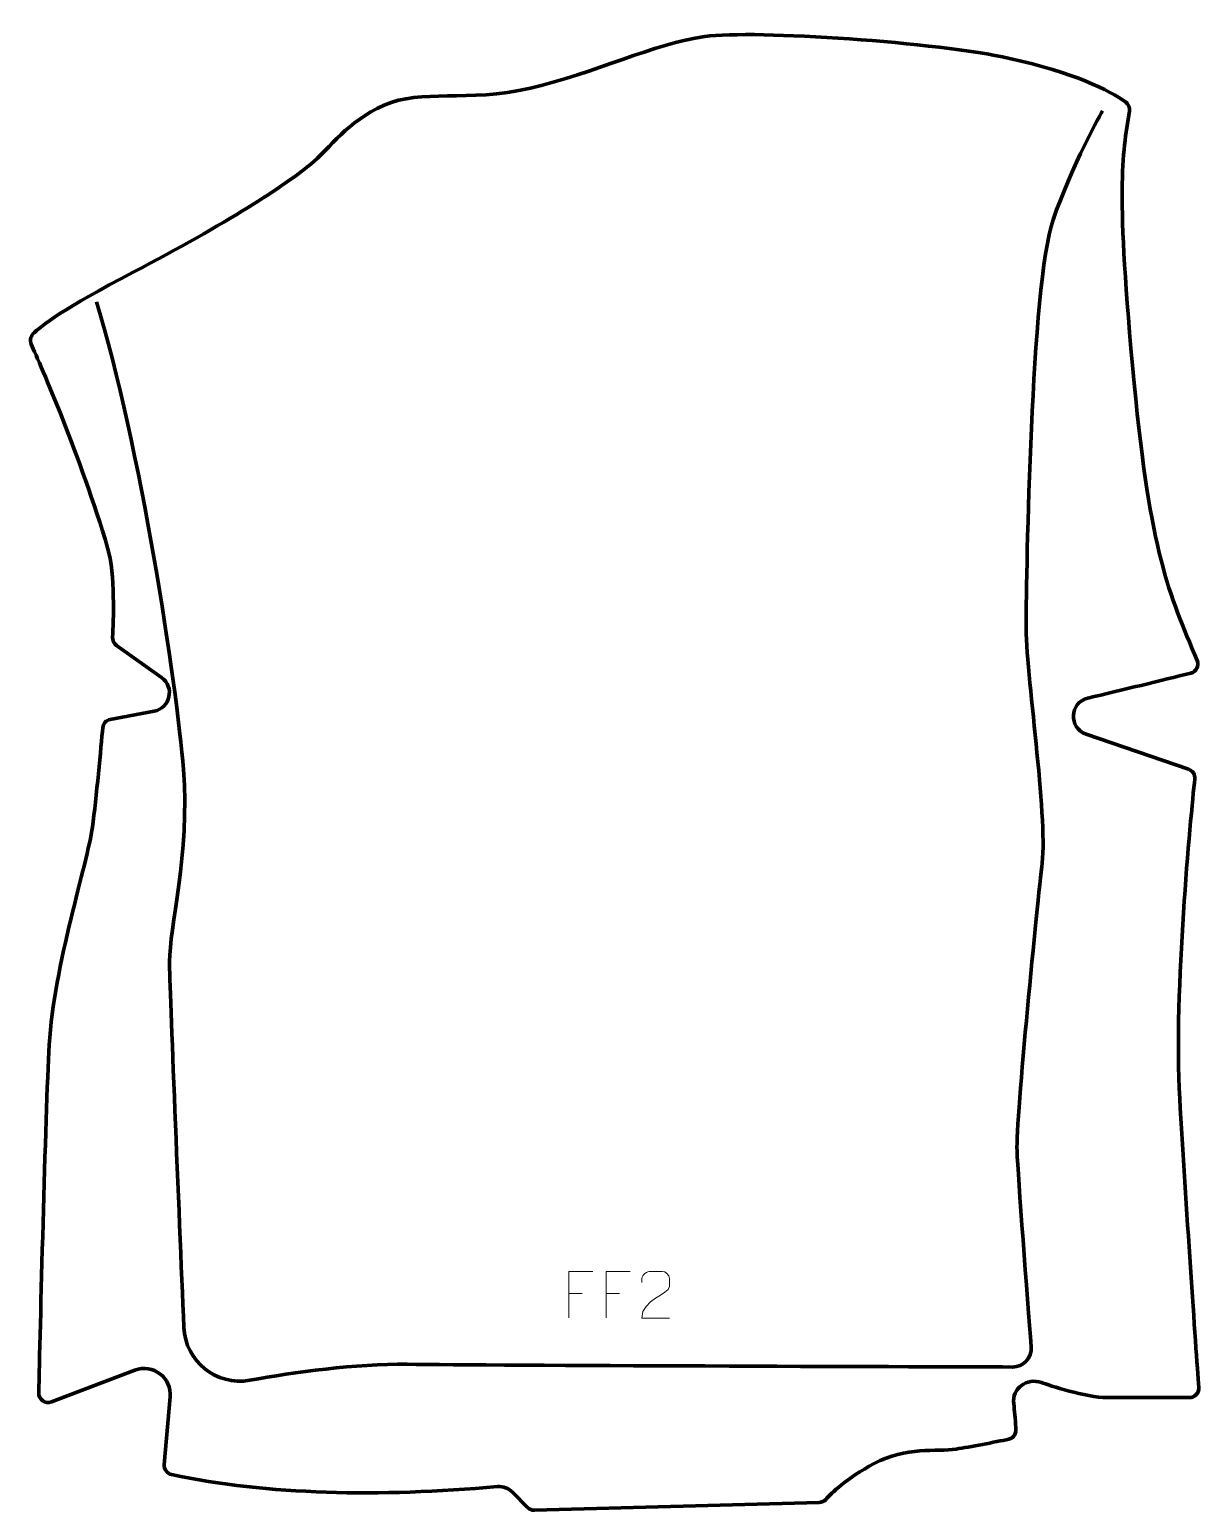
# Model space of a CAD drawing. Header units: millimetres. Extents: x -302 to 324, y -395 to 398.
import ezdxf

# ---------------------------------------------------------------- set-up
doc = ezdxf.new("R2010")
doc.units = ezdxf.units.MM
doc.header["$MEASUREMENT"] = 0
for name, color, linetype in [('layer 1', 7, 'Continuous'), ('layer 2', 7, 'Continuous'), ('layer 3', 7, 'Continuous')]:
    doc.layers.add(name, color=color, linetype=linetype)

msp = doc.modelspace()

# ---------------------------------------------------------------- linework, layer by layer
at = {"layer": 'layer 1', "color": 250, "lineweight": 9}
for points, knots in [([(-0.3282, -267.0852), (-0.3282, -267.0852), (-13.2022, -267.0852), (-13.2022, -267.0852), (-13.2022, -267.0852), (-13.2022, -267.0852), (-13.2022, -292.0388), (-13.2022, -292.0388)], [0, 0, 0, 0, 0.33333333, 0.33333333, 0.33333333, 0.33333333, 1, 1, 1, 1]), ([(19.6718, -267.0852), (19.6718, -267.0852), (6.7978, -267.0852), (6.7978, -267.0852), (6.7978, -267.0852), (6.7978, -267.0852), (6.7978, -292.0388), (6.7978, -292.0388)], [0, 0, 0, 0, 0.33333333, 0.33333333, 0.33333333, 0.33333333, 1, 1, 1, 1]), ([(40.6063, -292.0491), (35.6919, -292.0488), (30.7775, -292.0488), (25.8634, -292.0491), (25.8634, -292.0491), (25.8634, -282.1168), (40.5144, -279.4756), (40.6063, -275.1653), (40.6063, -275.1653), (40.606, -273.7412), (40.606, -272.3175), (40.6063, -270.8942), (40.6063, -270.8942), (40.5894, -268.8171), (38.4666, -267.0923), (36.7956, -267.075), (36.7956, -267.075), (34.7224, -267.0754), (32.6495, -267.0754), (30.5771, -267.075), (30.5771, -267.075), (28.755, -267.0585), (25.9303, -268.8506), (25.8634, -270.9442), (25.8634, -270.9442), (25.8634, -270.9442), (25.8634, -272.999), (25.8634, -272.999)], [0, 0, 0, 0, 0.125, 0.125, 0.125, 0.125, 0.25, 0.25, 0.25, 0.25, 0.375, 0.375, 0.375, 0.375, 0.5, 0.5, 0.5, 0.5, 0.625, 0.625, 0.625, 0.625, 0.75, 0.75, 0.75, 0.75, 1, 1, 1, 1])]:
    msp.add_open_spline(points, degree=3, knots=knots, dxfattribs=at)
for points in [[(-13.2022, -278.9649), (-13.2022, -278.9649), (-6.0341, -278.9649), (-6.0341, -278.9649)], [(6.7978, -278.9649), (6.7978, -278.9649), (13.9659, -278.9649), (13.9659, -278.9649)]]:
    msp.add_open_spline(points, degree=3, dxfattribs=at)
at = {"layer": 'layer 2', "color": 12, "lineweight": 200}
msp.add_open_spline([(-35.2483, -393.5067), (-35.2483, -393.5067), (-43.3498, -385.2703), (-43.3498, -385.2703), (-43.3498, -385.2703), (-45.4407, -383.1449), (-48.3698, -382.0597), (-51.3374, -382.3225), (-51.3374, -382.3225), (-114.8335, -387.9402), (-174.1097, -386.7771), (-225.8125, -375.8466), (-225.8125, -375.8466), (-228.289, -375.3231), (-229.9823, -373.0261), (-229.7584, -370.5013), (-229.7584, -370.5013), (-229.7584, -370.5013), (-226.5484, -334.3306), (-226.5484, -334.3306), (-226.5484, -334.3306), (-225.634, -324.0242), (-235.7993, -316.3104), (-245.459, -319.98), (-245.459, -319.98), (-245.459, -319.98), (-290.1433, -336.9557), (-290.1433, -336.9557), (-290.1433, -336.9557), (-293.4608, -338.2161), (-296.9975, -335.7139), (-296.9152, -332.1607), (-296.9152, -332.1607), (-296.2008, -301.2419), (-293.38, -182.7025), (-291.3078, -145.8658), (-291.3078, -145.8658), (-288.9174, -103.3695), (-270.7073, -48.1626), (-268.1583, -29.1962), (-268.1583, -29.1962), (-266.0969, -13.8603), (-263.5594, 13.8762), (-262.6633, 23.9325), (-262.6633, 23.9325), (-262.4643, 26.1652), (-260.8084, 27.9905), (-258.6088, 28.4057), (-258.6088, 28.4057), (-258.6088, 28.4057), (-235.1558, 32.8309), (-235.1558, 32.8309), (-235.1558, 32.8309), (-226.493, 34.4654), (-224.0265, 45.7105), (-231.2072, 50.8311), (-231.2072, 50.8311), (-231.2072, 50.8311), (-255.3276, 68.0308), (-255.3276, 68.0308), (-255.3276, 68.0308), (-256.7292, 69.0298), (-257.5184, 70.6791), (-257.4193, 72.3988), (-257.4193, 72.3988), (-256.9374, 80.7667), (-255.9006, 106.201), (-260.0534, 120.2546), (-260.0534, 120.2546), (-274.5628, 169.3595), (-295.9729, 218.1116), (-300.9623, 229.2357), (-300.9623, 229.2357), (-301.7983, 231.0998), (-301.4237, 233.2849), (-300.0059, 234.7549), (-300.0059, 234.7549), (-295.8854, 239.0271), (-283.4907, 248.4519), (-246.3965, 267.7732), (-246.3965, 267.7732), (-196.6279, 293.696), (-164.3314, 314.9061), (-152.1542, 324.9807), (-152.1542, 324.9807), (-139.9767, 335.0553), (-132.235, 348.1698), (-112.1157, 357.184), (-112.1157, 357.184), (-91.9965, 366.1982), (-67.773, 358.3859), (-33.7225, 366.3396), (-33.7225, 366.3396), (0.3278, 374.293), (32.5655, 390.2594), (59.5675, 393.9713), (59.5675, 393.9713), (86.5694, 397.6829), (184.5767, 390.7896), (222.6975, 382.3057), (222.6975, 382.3057), (257.1022, 374.649), (276.3071, 365.1716), (284.8362, 358.8459), (284.8362, 358.8459), (286.3284, 357.7393), (287.083, 355.8974), (286.8018, 354.0591), (286.8018, 354.0591), (283.116, 329.9651), (279.3794, 312.8), (289.4085, 208.3269), (289.4085, 208.3269), (298.1451, 117.3131), (307.7953, 96.2237), (323.0886, 59.998), (323.0886, 59.998), (324.2838, 57.167), (322.6776, 53.9345), (319.7008, 53.1883), (319.7008, 53.1883), (304.168, 49.2954), (282.5608, 44.093), (264.5465, 39.7958), (264.5465, 39.7958), (254.8, 37.4707), (254.1466, 23.8312), (263.6251, 20.5793), (263.6251, 20.5793), (263.6251, 20.5793), (318.4594, 1.7667), (318.4594, 1.7667), (318.4594, 1.7667), (320.6643, 1.0107), (322.0546, -1.1705), (321.8119, -3.4918), (321.8119, -3.4918), (319.6959, -23.7606), (310.4739, -117.0947), (313.7632, -174.5086), (313.7632, -174.5086), (316.9453, -230.0566), (322.4702, -308.2812), (323.968, -329.2799), (323.968, -329.2799), (324.1748, -332.1787), (321.8824, -334.6418), (318.9808, -334.6418), (318.9808, -334.6418), (318.9808, -334.6418), (274.7869, -334.6418), (274.7869, -334.6418), (274.7869, -334.6418), (263.5069, -334.6418), (243.836, -328.005), (239.785, -326.6034), (239.785, -326.6034), (231.9036, -323.8761), (223.9111, -329.6609), (224.9215, -337.9505), (224.9215, -337.9505), (225.3956, -341.842), (225.6259, -345.7846), (226.1029, -350.7299), (226.1029, -350.7299), (226.3798, -353.5973), (225.0911, -356.3468), (222.2728, -356.9225), (222.2728, -356.9225), (214.9153, -358.4254), (201.5242, -361.1005), (194.107, -362.2146), (194.107, -362.2146), (183.518, -363.8052), (167.3852, -360.7414), (150.267, -369.8924), (150.267, -369.8924), (135.2958, -377.8959), (127.2609, -385.8542), (124.3068, -389.1587), (124.3068, -389.1587), (123.3927, -390.1807), (122.0973, -390.7769), (120.7275, -390.8143), (120.7275, -390.8143), (120.7275, -390.8143), (-31.5494, -394.9982), (-31.5494, -394.9982), (-31.5494, -394.9982), (-32.9355, -395.0359), (-34.2753, -394.4962), (-35.2483, -393.5067)], degree=3, knots=[0, 0, 0, 0, 0.02040816, 0.02040816, 0.02040816, 0.02040816, 0.04081633, 0.04081633, 0.04081633, 0.04081633, 0.06122449, 0.06122449, 0.06122449, 0.06122449, 0.08163265, 0.08163265, 0.08163265, 0.08163265, 0.10204082, 0.10204082, 0.10204082, 0.10204082, 0.12244898, 0.12244898, 0.12244898, 0.12244898, 0.14285714, 0.14285714, 0.14285714, 0.14285714, 0.16326531, 0.16326531, 0.16326531, 0.16326531, 0.18367347, 0.18367347, 0.18367347, 0.18367347, 0.20408163, 0.20408163, 0.20408163, 0.20408163, 0.2244898, 0.2244898, 0.2244898, 0.2244898, 0.24489796, 0.24489796, 0.24489796, 0.24489796, 0.26530612, 0.26530612, 0.26530612, 0.26530612, 0.28571429, 0.28571429, 0.28571429, 0.28571429, 0.30612245, 0.30612245, 0.30612245, 0.30612245, 0.32653061, 0.32653061, 0.32653061, 0.32653061, 0.34693878, 0.34693878, 0.34693878, 0.34693878, 0.36734694, 0.36734694, 0.36734694, 0.36734694, 0.3877551, 0.3877551, 0.3877551, 0.3877551, 0.40816327, 0.40816327, 0.40816327, 0.40816327, 0.42857143, 0.42857143, 0.42857143, 0.42857143, 0.44897959, 0.44897959, 0.44897959, 0.44897959, 0.46938776, 0.46938776, 0.46938776, 0.46938776, 0.48979592, 0.48979592, 0.48979592, 0.48979592, 0.51020408, 0.51020408, 0.51020408, 0.51020408, 0.53061224, 0.53061224, 0.53061224, 0.53061224, 0.55102041, 0.55102041, 0.55102041, 0.55102041, 0.57142857, 0.57142857, 0.57142857, 0.57142857, 0.59183673, 0.59183673, 0.59183673, 0.59183673, 0.6122449, 0.6122449, 0.6122449, 0.6122449, 0.63265306, 0.63265306, 0.63265306, 0.63265306, 0.65306122, 0.65306122, 0.65306122, 0.65306122, 0.67346939, 0.67346939, 0.67346939, 0.67346939, 0.69387755, 0.69387755, 0.69387755, 0.69387755, 0.71428571, 0.71428571, 0.71428571, 0.71428571, 0.73469388, 0.73469388, 0.73469388, 0.73469388, 0.75510204, 0.75510204, 0.75510204, 0.75510204, 0.7755102, 0.7755102, 0.7755102, 0.7755102, 0.79591837, 0.79591837, 0.79591837, 0.79591837, 0.81632653, 0.81632653, 0.81632653, 0.81632653, 0.83673469, 0.83673469, 0.83673469, 0.83673469, 0.85714286, 0.85714286, 0.85714286, 0.85714286, 0.87755102, 0.87755102, 0.87755102, 0.87755102, 0.89795918, 0.89795918, 0.89795918, 0.89795918, 0.91836735, 0.91836735, 0.91836735, 0.91836735, 0.93877551, 0.93877551, 0.93877551, 0.93877551, 0.95918367, 0.95918367, 0.95918367, 0.95918367, 1, 1, 1, 1], dxfattribs=at)
at = {"layer": 'layer 3', "color": 142, "lineweight": 200}
msp.add_open_spline([(-266.0407, 251.8955), (-242.6595, 176.287), (-222.9731, 46.4372), (-219.4734, 1.5585), (-219.4734, 1.5585), (-215.9741, -43.3202), (-226.9928, -83.8698), (-226.9313, -101.2377), (-226.9313, -101.2377), (-226.885, -114.1531), (-221.8268, -235.6345), (-219.2365, -297.069), (-219.2365, -297.069), (-218.4694, -315.2601), (-201.8544, -328.5906), (-183.9598, -325.3765), (-183.9598, -325.3765), (-160.0508, -321.0825), (-127.4413, -316.4434), (-99.7222, -316.8256), (-99.7222, -316.8256), (-54.2521, -317.4526), (171.8825, -318.133), (224.2514, -318.2839), (224.2514, -318.2839), (230.0911, -318.3003), (234.6998, -313.3247), (234.2463, -307.4935), (234.2463, -307.4935), (232.2136, -281.3522), (227.1806, -215.9288), (226.6741, -202.5985), (226.6741, -202.5985), (226.0378, -185.8515), (237.7303, -68.1066), (240.1476, -48.3582), (240.1476, -48.3582), (243.1929, -23.4773), (231.2806, 53.9363), (231.4977, 79.7004), (231.4977, 79.7004), (231.7152, 105.4644), (234.1672, 261.2901), (246.0107, 295.8815), (246.0107, 295.8815), (255.6346, 323.9905), (272.3829, 354.2283), (272.3829, 354.2283)], degree=3, knots=[0, 0, 0, 0, 0.07692308, 0.07692308, 0.07692308, 0.07692308, 0.15384615, 0.15384615, 0.15384615, 0.15384615, 0.23076923, 0.23076923, 0.23076923, 0.23076923, 0.30769231, 0.30769231, 0.30769231, 0.30769231, 0.38461538, 0.38461538, 0.38461538, 0.38461538, 0.46153846, 0.46153846, 0.46153846, 0.46153846, 0.53846154, 0.53846154, 0.53846154, 0.53846154, 0.61538462, 0.61538462, 0.61538462, 0.61538462, 0.69230769, 0.69230769, 0.69230769, 0.69230769, 0.76923077, 0.76923077, 0.76923077, 0.76923077, 0.84615385, 0.84615385, 0.84615385, 0.84615385, 1, 1, 1, 1], dxfattribs=at)

doc.saveas('drawing.dxf')
